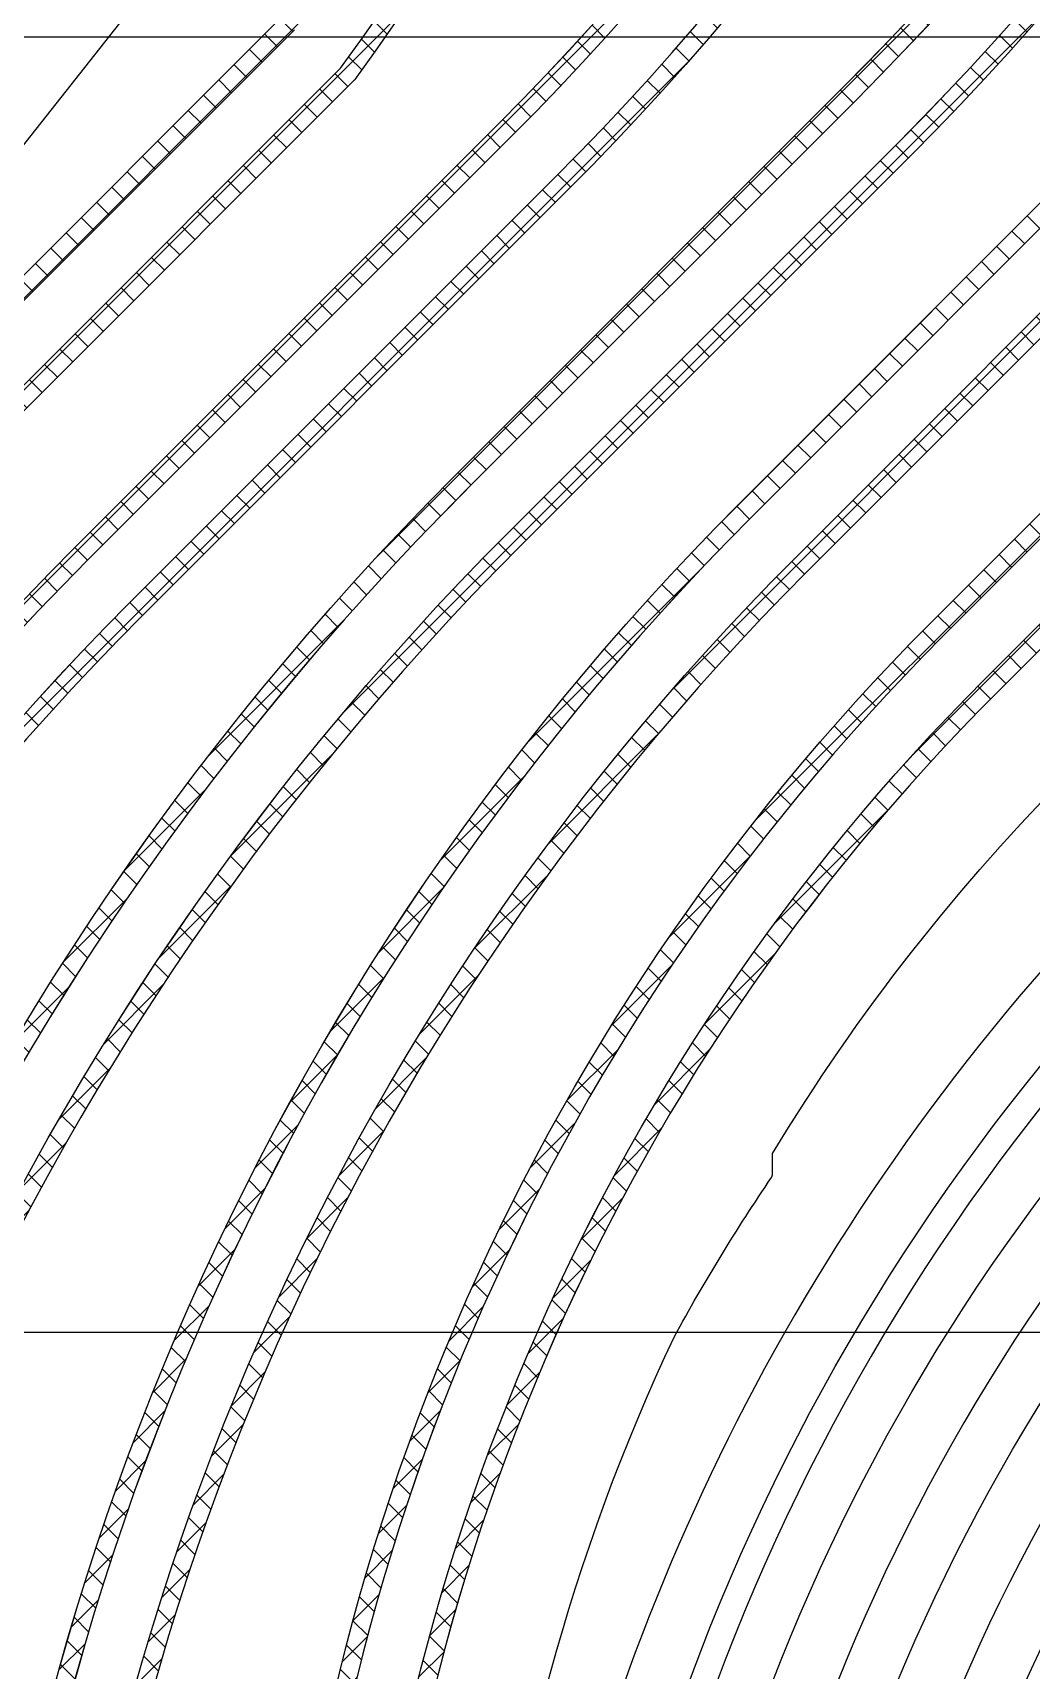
# Model space of a CAD drawing. Header units: millimetres. Extents: x 3440 to 3572, y 2 to 96.
# Drawn here: x 3497.543 to 3500.476, y 55.307 to 60.116 of the extents above; entities that cross this region are included whole.
import ezdxf

# ---------------------------------------------------------------- set-up
doc = ezdxf.new("R2010")
doc.units = ezdxf.units.MM
doc.header["$LTSCALE"] = 23.1
doc.layers.add('gbr-dxf', color=7, linetype='CONTINUOUS')
doc.layers.add('備註', color=1, linetype='CONTINUOUS')

# ---------------------------------------------------------------- blocks, each defined once
blk = doc.blocks.new('1')
at = {"layer": '備註', "linetype": 'Continuous'}
h = blk.add_hatch(dxfattribs=at)
h.set_pattern_fill('ANSI37', color=3, scale=0.02, style=0)
h.paths.add_polyline_path([(4286.9204, -448.5773), (4286.9204, -445.413, -0.038469), (4286.9207, -445.409, -0.005741), (4286.9224, -445.2641, -0.012911), (4286.9224, -445.263, -0.192745), (4288.774, -440.9383), (4288.7742, -440.9381), (4290.6805, -439.0318, -0.022179), (4290.6819, -439.0301, -0.012999), (4290.6827, -439.0293, 0.198866), (4293.0571, -433.2981, -0.012999), (4293.057, -433.2969), (4293.057, -433.0422, 0.126703), (4293.0538, -433.0328, -0.238292), (4293.0451, -432.9984), (4293.0501, -432.9758), (4293.0503, -432.9752, -0.002638), (4293.0512, -432.9711, 0.052598), (4293.0607, -432.8805, -0.01044), (4293.0608, -432.8791, 0.052723), (4293.0509, -432.7883, -0.061206), (4293.0482, -432.7668), (4293.0482, -432.7668), (4293.0482, -432.2334), (4293.226, -432.2334), (4293.226, -432.6749, -0.009209), (4293.226, -432.6779), (4293.226, -432.7668, -0.169291), (4293.2068, -432.822, 0.043546), (4293.1661, -432.8856, 0.006989), (4293.1641, -432.8943), (4293.1641, -432.8943, 0.108919), (4293.1586, -432.9009, -0.041884), (4293.1584, -432.9012, 0.053171), (4293.1281, -432.9882, -0.002636), (4293.1272, -432.9923, -0.011867), (4293.1268, -432.9938), (4293.1219, -433.0155, -0.117232), (4293.114, -433.0319), (4293.114, -433.0319, 0.146349), (4293.11, -433.0427), (4293.11, -433.2957, -0.012999), (4293.1101, -433.2969, -0.198807), (4290.7224, -439.0646, -0.03099), (4290.7202, -439.067), (4290.7202, -439.067), (4288.8117, -440.9756), (4288.8114, -440.9758, 0.192697), (4286.9754, -445.2631, -0.012911), (4286.9754, -445.2642, 0.005907), (4286.9737, -445.4121, -0.050361), (4286.9734, -445.4173), (4286.9734, -448.5585, -0.036092), (4286.9734, -448.5587, 0.180687), (4286.9787, -448.5717), (4286.9936, -448.5865, -0.042428), (4286.9938, -448.5867, 0.147346), (4287.0042, -448.5918, -0.171376), (4287.028, -448.6026, 0.128411), (4287.1599, -448.6765, -0.015423), (4287.162, -448.6771, -0.266442), (4287.2236, -448.7407, 0.071546), (4287.2262, -448.7457), (4287.2263, -448.7457), (4287.2263, -448.7605, -0.007106), (4287.2263, -448.7626), (4287.2263, -449.0124, -0.007121), (4287.2263, -449.0145), (4287.2263, -449.2791), (4287.0485, -449.2791), (4287.0485, -449.2735), (4287.0485, -449.2735), (4287.0485, -448.7767, 0.118025), (4286.9734, -448.6595, -0.183096), (4286.9614, -448.6343, 0.134987), (4286.9568, -448.6247), (4286.9291, -448.597, -0.212453)])
h.paths.add_polyline_path([(4286.6817, -448.5885, -0.027768), (4286.6918, -448.6181), (4286.6918, -448.6218, 0.063503), (4286.6926, -448.6284), (4286.7018, -448.6818, -0.010797), (4286.7021, -448.6938, 0.010183), (4286.7021, -448.6951), (4286.7021, -448.6954, -0.108314), (4286.6996, -448.7036), (4286.6995, -448.7038), (4286.6995, -448.7038, 0.215605), (4286.6995, -448.7059), (4286.699, -448.7361, 0.0273), (4286.6985, -448.7457), (4286.6985, -448.7457), (4286.6985, -448.7457), (4286.6985, -448.7655), (4286.6985, -448.7655), (4286.6985, -449.2735), (4286.6985, -449.2735), (4286.6985, -449.2791), (4286.8763, -449.2791), (4286.8763, -449.0145, 0.007121), (4286.8763, -449.0124), (4286.8763, -448.7457, 0.228558), (4286.8428, -448.6761), (4286.8424, -448.6758, -0.131355), (4286.7549, -448.559, 0.079704), (4286.7485, -448.5484, -0.146239), (4286.7448, -448.5375, 0.036092), (4286.7448, -448.5373), (4286.7448, -445.2679, 0.087957), (4286.7466, -445.2589, -0.192757), (4288.6497, -440.8139), (4290.5584, -438.9052), (4290.5584, -438.9052), (4290.5585, -438.9052, 0.198869), (4292.8814, -433.298, 0.013079), (4292.8815, -433.2969), (4292.8815, -433.0426, -0.144789), (4292.8853, -433.032, 0.174547), (4292.8944, -433.0069), (4292.8944, -432.9862, 0.021595), (4292.8942, -432.9829, 0.067298), (4292.889, -432.9518, 0.081765), (4292.8841, -432.9401), (4292.8755, -432.9262, -0.042283), (4292.8691, -432.8532, 0.010351), (4292.8691, -432.8519, -0.040896), (4292.8749, -432.7812), (4292.875, -432.7804, 0.038766), (4292.8761, -432.7668), (4292.8761, -432.6779), (4292.8761, -432.2334), (4292.6983, -432.2334), (4292.6983, -432.239), (4292.6982, -432.239), (4292.6982, -432.7478), (4292.6983, -432.748), (4292.6983, -432.7668, 0.23908), (4292.7346, -432.8385, 0.06729), (4292.7351, -432.8389, -0.115876), (4292.7408, -432.8461), (4292.7408, -432.8461, -0.046487), (4292.7597, -432.9045), (4292.7807, -432.9119, -0.252788), (4292.7919, -432.9273), (4292.7925, -432.9332, 0.12341), (4292.7984, -432.9514), (4292.8009, -432.9554, 0.01812), (4292.8096, -432.9914, 0.061967), (4292.8134, -433.0003, -0.102406), (4292.8156, -433.0081, 0.03609), (4292.8156, -433.0084, 0.160481), (4292.8242, -433.0314, 0.055776), (4292.8245, -433.0319, -0.152992), (4292.8284, -433.0432, 0.036092), (4292.8285, -433.0434), (4292.8285, -433.2958, 0.01306), (4292.8284, -433.2969, -0.198906), (4290.521, -438.8677), (4290.521, -438.8677), (4290.521, -438.8677), (4288.6122, -440.7765), (4288.6121, -440.7765), (4288.6121, -440.7765, 0.192447), (4286.6938, -445.2499, 0.098806), (4286.6918, -445.2601), (4286.6918, -448.5373, 0.037059), (4286.6918, -448.5376, -0.152635), (4286.6878, -448.5488, 0.27377)])
h.paths.add_polyline_path([(4283.8869, -448.557, -0.172995), (4283.8958, -448.5321), (4283.8958, -448.532, 0.146349), (4283.8998, -448.5212), (4283.8998, -446.4176, -0.040138), (4283.9001, -446.4134, -0.198769), (4286.2625, -440.714), (4286.2627, -440.7138), (4287.5098, -439.4667), (4287.5098, -439.4666), (4287.5098, -439.4666, 0.198907), (4289.9036, -433.6873, -0.016872), (4289.9037, -433.6857), (4289.9037, -432.973, -0.036092), (4289.9036, -432.9727, 0.141335), (4289.9002, -432.9621, -0.212319), (4289.891, -432.9315), (4289.9029, -432.8387), (4289.9002, -432.786, -0.054356), (4289.8981, -432.7668), (4289.8981, -432.6779, -0.007121), (4289.8981, -432.6758), (4289.8981, -432.239), (4289.8982, -432.239), (4289.8982, -432.2334), (4290.076, -432.2334), (4290.076, -432.7668), (4290.0759, -432.7668), (4290.0759, -432.7668, -0.3159), (4290.0172, -432.8504, 0.141143), (4290.0088, -432.8577, -0.033597), (4290.0087, -432.8578), (4289.9797, -432.9056, 0.059391), (4289.978, -432.91, -0.029996), (4289.9675, -432.949, -0.090958), (4289.9606, -432.9614), (4289.9606, -432.9614, 0.141804), (4289.9567, -432.9718), (4289.9567, -433.687, -0.016893), (4289.9566, -433.6886, -0.198865), (4287.5473, -439.5041), (4287.5473, -439.5041), (4287.5473, -439.5041), (4286.3002, -440.7512), (4286.2999, -440.7515, 0.198902), (4283.9531, -446.4175, -0.026722), (4283.953, -446.4202, -0.016159), (4283.9528, -446.4218), (4283.9528, -448.5203, -0.048029), (4283.9528, -448.5207, 0.152992), (4283.9568, -448.532), (4283.9569, -448.5321, -0.092649), (4283.9638, -448.5448, -0.002776), (4283.9648, -448.548, 0.055059), (4283.9954, -448.6144, -0.039851), (4283.9956, -448.6146, 0.137615), (4284.0038, -448.6217), (4284.0038, -448.6217), (4284.0038, -448.6218), (4284.0052, -448.6245, 0.441021), (4284.0052, -448.6245), (4284.0052, -448.6245), (4284.0139, -448.6418, 0.037742), (4284.0468, -448.6796, -0.212517), (4284.0762, -448.7457), (4284.0762, -448.8346, -0.007121), (4284.0762, -448.8367), (4284.0762, -449.2791), (4283.8984, -449.2791), (4283.8984, -449.2735), (4283.8984, -449.2735), (4283.8984, -448.7655), (4283.8984, -448.7649), (4283.8984, -448.7457), (4283.8984, -448.7457), (4283.8984, -448.7457, -0.040316), (4283.8996, -448.7314, -0.010149), (4283.8998, -448.7302), (4283.9034, -448.6386, 0.050913), (4283.8899, -448.5724), (4283.8893, -448.5705, -0.088155)])
h.paths.add_polyline_path([(4283.5483, -448.8346, 0.009209), (4283.5484, -448.8376), (4283.5484, -449.2735), (4283.5484, -449.2735), (4283.5484, -449.2791), (4283.7262, -449.2791), (4283.7262, -448.7457), (4283.7261, -448.7457, 0.019469), (4283.7259, -448.7389), (4283.731, -448.5973), (4283.731, -448.5973, -0.396062), (4283.731, -448.5972), (4283.731, -448.5956), (4283.731, -448.5955), (4283.731, -448.5955, -0.135041), (4283.7306, -448.5849), (4283.7306, -448.5847, -0.012549), (4283.7352, -448.5689, 0.254191), (4283.7282, -448.532), (4283.7282, -448.532, -0.146437), (4283.7243, -448.5212), (4283.7243, -446.4177, 0.016923), (4283.7242, -446.4161, -0.198862), (4286.1381, -440.5897), (4286.1383, -440.5895), (4287.3855, -439.3423), (4287.3855, -439.3423), (4287.3855, -439.3423, 0.198917), (4289.7281, -433.6871, 0.016923), (4289.728, -433.6854), (4289.728, -433.0099, -0.152918), (4289.732, -432.9987), (4289.732, -432.9987, 0.175279), (4289.7409, -432.9734), (4289.7409, -432.9508, 0.145547), (4289.7353, -432.9291), (4289.7249, -432.8514), (4289.7257, -432.7734, 0.018935), (4289.7259, -432.7668), (4289.7259, -432.7668), (4289.7259, -432.7668), (4289.7259, -432.747), (4289.7259, -432.239), (4289.7259, -432.2334), (4289.5481, -432.2334), (4289.5481, -432.239), (4289.5481, -432.6758, 0.007121), (4289.5481, -432.6779), (4289.5481, -432.7668, 0.194527), (4289.5731, -432.8286, -0.111015), (4289.6635, -432.9841, 0.105582), (4289.671, -432.9987), (4289.671, -432.9987, -0.152929), (4289.675, -433.01, 0.036092), (4289.675, -433.0102), (4289.675, -433.686, 0.013079), (4289.675, -433.6871, 0.020044), (4289.6751, -433.6891, -0.198851), (4287.3481, -439.3048), (4287.348, -439.3048), (4287.348, -439.3048), (4286.1008, -440.552), (4286.1006, -440.5522, 0.198871), (4283.6712, -446.4164, 0.013079), (4283.6712, -446.4175), (4283.6712, -446.4178, 0.020066), (4283.6713, -446.4198), (4283.6713, -448.5207, -0.150332), (4283.6674, -448.5318, 0.096433), (4283.6602, -448.5449, -0.122485), (4283.5758, -448.6814, 0.204905), (4283.5483, -448.7457)])
h.paths.add_polyline_path([(4285.6484, -449.2791), (4285.6484, -448.7457), (4285.6485, -448.7457), (4285.6485, -448.7457, -0.186162), (4285.6715, -448.686, -0.011402), (4285.6725, -448.6848, 0.113626), (4285.759, -448.5364, -0.002685), (4285.7601, -448.5329, -0.098981), (4285.7673, -448.5193), (4285.7673, -448.5192, 0.152897), (4285.7713, -448.508, -0.05707), (4285.7713, -448.5074), (4285.7713, -445.9316, -0.020066), (4285.7713, -445.9296, -0.198906), (4288.0516, -440.4245), (4288.0516, -440.4245), (4288.0516, -440.4245), (4289.1865, -439.2896), (4289.1865, -439.2896), (4289.1865, -439.2896, 0.198918), (4291.7675, -433.0586, -0.01306), (4291.7675, -433.0575), (4291.7675, -433.0224, -0.048029), (4291.7675, -433.022, 0.145602), (4291.7638, -433.0112, -0.124838), (4291.7554, -432.9938, -0.014226), (4291.7548, -432.9919, -0.038028), (4291.741, -432.9152), (4291.7076, -432.8549, 0.133018), (4291.7001, -432.8477, -0.293511), (4291.6482, -432.7668), (4291.6481, -432.7668), (4291.6481, -432.2334), (4291.8259, -432.2334), (4291.8259, -432.6758, -0.007106), (4291.826, -432.6779), (4291.826, -432.7668, -0.044204), (4291.8246, -432.7824), (4291.8245, -432.7831, 0.019404), (4291.8196, -432.8163), (4291.833, -432.9171, -0.04233), (4291.8333, -432.9237), (4291.8333, -432.9858, -0.171575), (4291.8246, -433.0106), (4291.8245, -433.0107, 0.152897), (4291.8205, -433.022), (4291.8205, -433.0586, -0.013079), (4291.8205, -433.0598, -0.198885), (4289.224, -439.327), (4289.224, -439.3271), (4289.2239, -439.3271), (4288.0891, -440.4619), (4288.0891, -440.462), (4288.089, -440.462, 0.198837), (4285.8243, -445.9276, -0.020022), (4285.8243, -445.9296), (4285.8243, -448.5091, 0.126649), (4285.8277, -448.5185, -0.255471), (4285.8355, -448.5554, -0.002709), (4285.8344, -448.5591, 0.019111), (4285.8274, -448.5873), (4285.8262, -448.7416, -0.011961), (4285.8263, -448.7457), (4285.8263, -448.8346, -0.009235), (4285.8262, -448.8375), (4285.8262, -449.2791)])
h.paths.add_polyline_path([(4284.5984, -449.2791), (4284.5984, -448.7457), (4284.5984, -448.7457), (4284.5984, -448.7457, -0.181251), (4284.6203, -448.6873, -0.01195), (4284.6214, -448.686, 0.113438), (4284.71, -448.5278, -0.100452), (4284.7172, -448.5139), (4284.7173, -448.5139, 0.152897), (4284.7213, -448.5026, -0.037059), (4284.7213, -448.5023), (4284.7213, -446.3639, -0.013079), (4284.7213, -446.3628, -0.198867), (4287.2147, -440.3439), (4287.2149, -440.3437), (4288.3589, -439.1997), (4288.3589, -439.1997), (4288.3589, -439.1997, 0.198919), (4290.7192, -433.5016, -0.01306), (4290.7192, -433.5005), (4290.7192, -432.9778, 0.141403), (4290.7158, -432.9672, -0.106282), (4290.7079, -432.9527, 0.037341), (4290.6916, -432.9145, 0.121014), (4290.6851, -432.9076), (4290.685, -432.9076), (4290.669, -432.8781, 0.05425), (4290.6283, -432.8336, -0.021193), (4290.626, -432.8313, -0.205959), (4290.5982, -432.7668), (4290.5981, -432.7668), (4290.5981, -432.7476), (4290.5981, -432.7475), (4290.5981, -432.239), (4290.5981, -432.239), (4290.5981, -432.2334), (4290.7759, -432.2334), (4290.7759, -432.6759, -0.006875), (4290.776, -432.6779), (4290.776, -432.7668, -0.060251), (4290.7734, -432.7879), (4290.771, -432.8319), (4290.7845, -432.935, -0.215499), (4290.7763, -432.9664), (4290.7762, -432.9665, 0.152897), (4290.7723, -432.9777, -0.037059), (4290.7722, -432.978), (4290.7722, -433.5016, -0.013079), (4290.7722, -433.5028, -0.198882), (4288.3964, -439.2372), (4288.3964, -439.2372), (4288.3964, -439.2372), (4287.2524, -440.3812), (4287.2522, -440.3814, 0.198902), (4284.7743, -446.3639, -0.01306), (4284.7743, -446.365), (4284.7743, -448.5035, 0.126611), (4284.7775, -448.5129, -0.255514), (4284.7856, -448.5498, 0.048391), (4284.771, -448.6266), (4284.7744, -448.7278, -0.050849), (4284.7762, -448.7457), (4284.7762, -448.8346, -0.009235), (4284.7762, -448.8376), (4284.7762, -449.2791)])
h.paths.add_polyline_path([(4284.9387, -448.5595, -0.250239), (4284.9458, -448.5231), (4284.9459, -448.5229, 0.152967), (4284.9498, -448.5117), (4284.9498, -446.364, -0.013079), (4284.9499, -446.3628, -0.198864), (4287.3765, -440.5057), (4287.3765, -440.5057), (4287.3765, -440.5057), (4288.5208, -439.3615), (4288.5208, -439.3614), (4288.5208, -439.3614, 0.198847), (4290.9479, -433.5039, -0.020044), (4290.9478, -433.5019), (4290.9478, -433.5017, -0.01306), (4290.9478, -433.5005), (4290.9478, -432.9511, 0.152951), (4290.9438, -432.9398, -0.039884), (4290.9437, -432.9396, -0.209268), (4290.9354, -432.9091), (4290.9379, -432.8921), (4290.9482, -432.7438), (4290.9482, -432.2334), (4291.126, -432.2334), (4291.126, -432.6757, -0.007335), (4291.126, -432.6779), (4291.126, -432.7668, -0.258233), (4291.0843, -432.8421, 0.039395), (4291.0598, -432.861), (4291.0109, -432.9456), (4291.0109, -432.9456, 0.259695), (4291.0009, -432.9622, -0.034686), (4291.0008, -432.9628), (4291.0008, -433.5002, -0.016923), (4291.0009, -433.5019, -0.198912), (4288.5583, -439.3989), (4288.5582, -439.3989), (4288.5582, -439.3989), (4287.414, -440.5432), (4287.4139, -440.5432), (4287.4139, -440.5432, 0.198899), (4285.0029, -446.3639, -0.01306), (4285.0028, -446.3651), (4285.0028, -448.5112, -0.048029), (4285.0029, -448.5116, 0.14893), (4285.0067, -448.5226, -0.099394), (4285.014, -448.5362, 0.061896), (4285.0513, -448.6191, 0.069304), (4285.0552, -448.6229), (4285.0554, -448.623), (4285.0608, -448.634, 0.043693), (4285.1013, -448.6839, -0.017871), (4285.103, -448.6858, -0.186699), (4285.1262, -448.7457), (4285.1263, -448.7457), (4285.1263, -449.2791), (4284.9485, -449.2791), (4284.9485, -449.2735), (4284.9485, -448.8378, -0.009209), (4284.9484, -448.8348), (4284.9484, -448.7457, -0.018469), (4284.9486, -448.7393), (4284.9508, -448.6128), (4284.9508, -448.6128, 0.014957), (4284.9507, -448.6118, 0.036518)])
h.paths.add_polyline_path([(4282.4984, -448.7457), (4282.4984, -448.8346), (4282.4984, -449.2791), (4282.6762, -449.2791), (4282.6762, -449.2735), (4282.6762, -449.2735), (4282.6762, -448.7655), (4282.6762, -448.7655), (4282.6762, -448.7457, 0.030518), (4282.6755, -448.7349), (4282.6747, -448.5969, -0.027525), (4282.6844, -448.5535, 0.002633), (4282.6855, -448.5498, 0.255399), (4282.6774, -448.5129, -0.137907), (4282.6742, -448.5026), (4282.6742, -446.3275, 0.01306), (4282.6742, -446.3264, -0.198907), (4284.9527, -440.8254), (4284.9527, -440.8254), (4284.9527, -440.8254), (4286.7469, -439.0312, 0.041596), (4286.7497, -439.0279, 0.15799), (4288.6742, -433.0893, 0.020066), (4288.6741, -433.0874), (4288.6741, -433.0104, 0.05707), (4288.6742, -433.0099, -0.152897), (4288.6782, -432.9986, 0.173258), (4288.6871, -432.9737), (4288.6871, -432.9456, 0.050081), (4288.6863, -432.9378), (4288.6708, -432.8219), (4288.673, -432.7893, 0.064351), (4288.6759, -432.7668), (4288.6759, -432.747), (4288.6759, -432.6779), (4288.6759, -432.239), (4288.6759, -432.2334), (4288.4981, -432.2334), (4288.4981, -432.239), (4288.4981, -432.6779), (4288.4981, -432.747), (4288.4981, -432.7668, 0.180381), (4288.5198, -432.825, 0.01427), (4288.5212, -432.8265, -0.04928), (4288.5686, -432.8905), (4288.569, -432.8912, 0.118045), (4288.5695, -432.8923, -0.027346), (4288.5707, -432.894, -0.060362), (4288.6095, -432.9834, 0.110384), (4288.6172, -432.9987, -0.146233), (4288.6211, -433.0094), (4288.6211, -433.0894, 0.020044), (4288.6212, -433.0914, -0.157884), (4286.708, -438.9951), (4284.9152, -440.7879), (4284.9152, -440.7879), (4284.9152, -440.7879, 0.198869), (4282.6212, -446.3252, 0.013079), (4282.6212, -446.3264), (4282.6212, -448.5026, -0.152897), (4282.6172, -448.5139), (4282.6171, -448.514, 0.100206), (4282.6099, -448.5278, 0.002647), (4282.6088, -448.5315, -0.110971), (4282.5214, -448.686, 0.010784), (4282.5204, -448.687, 0.182088)])
h.paths.add_polyline_path([(4282.8387, -448.5595, 0.002676), (4282.8397, -448.5628, -0.008691), (4282.8431, -448.5749), (4282.8483, -448.7655), (4282.8483, -449.2735), (4282.8483, -449.2735), (4282.8483, -449.2791), (4283.0261, -449.2791), (4283.0261, -448.8346), (4283.0261, -448.7457, 0.195254), (4283.001, -448.6837, -0.115352), (4282.915, -448.5397, 0.002713), (4282.9139, -448.5362, 0.095115), (4282.907, -448.5232, 0.040767), (4282.9068, -448.5229, -0.152992), (4282.9028, -448.5116, 0.036092), (4282.9028, -448.5113), (4282.9028, -446.3274, 0.03042), (4282.9028, -446.3243, -0.198847), (4285.1144, -440.987), (4285.1145, -440.987), (4285.1145, -440.987), (4286.9214, -439.18, 0.040674), (4286.9242, -439.1768, 0.15841), (4288.9028, -433.0905, 0.013079), (4288.9028, -433.0893), (4288.9028, -432.9748, -0.152234), (4288.9071, -432.9637, 0.095505), (4288.9145, -432.9508, 0.019977), (4288.9225, -432.9245, -0.219672), (4288.9341, -432.9124), (4288.9342, -432.9124), (4288.9659, -432.8552), (4288.9659, -432.8551, -0.140609), (4288.974, -432.8476), (4288.9742, -432.8475, 0.29281), (4289.0259, -432.7668), (4289.0259, -432.6779, 0.006875), (4289.0259, -432.6759), (4289.0259, -432.239), (4289.0259, -432.2334), (4288.8481, -432.2334), (4288.8481, -432.239), (4288.8481, -432.747), (4288.8481, -432.7668), (4288.8481, -432.7668, 0.056627), (4288.8503, -432.7867, -0.026278), (4288.8541, -432.8145), (4288.8383, -432.9327, 0.198048), (4288.8459, -432.9617, 0.04083), (4288.8461, -432.962, -0.145886), (4288.8497, -432.9728, 0.058027), (4288.8498, -432.9733), (4288.8498, -433.0882, 0.01306), (4288.8498, -433.0894, -0.158386), (4286.8825, -439.144), (4285.077, -440.9495), (4285.077, -440.9495), (4285.077, -440.9495, 0.198917), (4282.8498, -446.3263, 0.016923), (4282.8498, -446.328), (4282.8498, -448.5121, -0.144789), (4282.8459, -448.5228, 0.252674)])
h.paths.add_polyline_path([(4285.9889, -448.569, -0.2567), (4285.9961, -448.5317, 0.139935), (4285.9999, -448.5215), (4285.9999, -445.9299, -0.013079), (4285.9999, -445.9287, -0.198872), (4288.2134, -440.5862), (4288.2134, -440.5862), (4288.2134, -440.5862), (4289.3482, -439.4514, 0.198911), (4291.996, -433.059, -0.017024), (4291.9961, -433.0573), (4291.9961, -433.0134, -0.048029), (4291.996, -433.013, 0.152992), (4291.9921, -433.0017), (4291.9921, -433.0017, -0.186251), (4291.9832, -432.9748), (4291.9832, -432.9492, -0.043586), (4291.9838, -432.9424), (4292.0023, -432.8113), (4292.0013, -432.7976, 0.010184), (4291.9993, -432.7807, -0.039382), (4291.9982, -432.7668), (4291.9982, -432.6779, -0.007121), (4291.9982, -432.6758), (4291.9982, -432.2334), (4292.176, -432.2334), (4292.176, -432.7668), (4292.176, -432.7668), (4292.176, -432.7668, -0.264407), (4292.1325, -432.8432, 0.118492), (4292.1262, -432.8501), (4292.1262, -432.8501), (4292.1122, -432.8768), (4292.0967, -432.8923), (4292.0967, -432.8923, 0.213294), (4292.0832, -432.9015, 0.007572), (4292.0771, -432.9128, -0.03781), (4292.0607, -432.9867, -0.107864), (4292.0531, -433.0016), (4292.0531, -433.0017, 0.152897), (4292.0491, -433.0129), (4292.0491, -433.0586, -0.016893), (4292.049, -433.0603, -0.198872), (4289.3858, -439.4888), (4289.3858, -439.4888), (4288.2509, -440.6237), (4288.2509, -440.6237), (4288.2509, -440.6237, 0.198911), (4286.0529, -445.9298, -0.01306), (4286.0529, -445.931), (4286.0529, -448.5202, -0.048029), (4286.0529, -448.5206, 0.152992), (4286.0569, -448.5319), (4286.0569, -448.5319, -0.108794), (4286.0646, -448.547), (4286.0649, -448.548, 0.120342), (4286.1492, -448.6819, -0.011273), (4286.1502, -448.6829, -0.198693), (4286.1762, -448.7457), (4286.1762, -448.8346), (4286.1762, -449.2791), (4285.9984, -449.2791), (4285.9984, -448.8346), (4285.9984, -448.7457, -0.037571), (4285.9994, -448.7325), (4286.0018, -448.6362), (4286.0018, -448.6362), (4286.0018, -448.6362, 0.081875), (4286.0024, -448.6297, 0.04431), (4285.9899, -448.5722, -0.002781)])
at = {"layer": 'gbr-dxf', "color": 3, "linetype": 'Continuous'}
for points in [[(4282.4984, -449.2791), (4282.4984, -448.8346), (4282.4984, -448.7457, -0.182088), (4282.5204, -448.687, -0.010784), (4282.5214, -448.686, 0.110971), (4282.6088, -448.5315, -0.002647), (4282.6099, -448.5278, -0.100206), (4282.6171, -448.514), (4282.6172, -448.5139, 0.152897), (4282.6212, -448.5026), (4282.6212, -446.3264, -0.013079), (4282.6212, -446.3252, -0.198869), (4284.9152, -440.7879), (4284.9152, -440.7879), (4284.9152, -440.7879), (4286.708, -438.9951, 0.157884)], [(4282.8387, -448.5595, -0.252674), (4282.8459, -448.5228, 0.144789), (4282.8498, -448.5121), (4282.8498, -446.328, -0.016923), (4282.8498, -446.3263, -0.198917), (4285.077, -440.9495), (4285.077, -440.9495), (4285.077, -440.9495), (4286.8825, -439.144, 0.158386), (4288.8498, -433.0894, -0.01306)], [(4283.5483, -448.8346), (4283.5483, -448.7457, -0.204905), (4283.5758, -448.6814, 0.122485), (4283.6602, -448.5449, -0.096433), (4283.6674, -448.5318, 0.150332), (4283.6713, -448.5207), (4283.6713, -446.4198, -0.020066), (4283.6712, -446.4178), (4283.6712, -446.4175, -0.013079), (4283.6712, -446.4164, -0.198871), (4286.1006, -440.5522), (4286.1008, -440.552), (4287.348, -439.3048), (4287.348, -439.3048), (4287.3481, -439.3048, 0.198851), (4289.6751, -433.6891, -0.020044)], [(4289.9566, -433.6886, -0.198865), (4287.5473, -439.5041), (4287.5473, -439.5041), (4287.5473, -439.5041), (4286.3002, -440.7512), (4286.2999, -440.7515, 0.198902), (4283.9531, -446.4175, -0.026722)], [(4283.8998, -448.7302), (4283.9034, -448.6386, 0.050913), (4283.8899, -448.5724), (4283.8893, -448.5705, -0.088155), (4283.8869, -448.557, -0.172995), (4283.8958, -448.5321), (4283.8958, -448.532, 0.146349), (4283.8998, -448.5212), (4283.8998, -446.4176, -0.040138), (4283.9001, -446.4134, -0.198769), (4286.2625, -440.714), (4286.2627, -440.7138), (4287.5098, -439.4667), (4287.5098, -439.4666), (4287.5098, -439.4666, 0.198907), (4289.9036, -433.6873, -0.016872)], [(4284.6214, -448.686, 0.113438), (4284.71, -448.5278, -0.100452), (4284.7172, -448.5139), (4284.7173, -448.5139, 0.152897), (4284.7213, -448.5026, -0.037059), (4284.7213, -448.5023), (4284.7213, -446.3639, -0.013079), (4284.7213, -446.3628, -0.198867), (4287.2147, -440.3439), (4287.2149, -440.3437), (4288.3589, -439.1997), (4288.3589, -439.1997), (4288.3589, -439.1997, 0.198919), (4290.7192, -433.5016, -0.01306)], [(4290.7722, -433.5028, -0.198882), (4288.3964, -439.2372), (4288.3964, -439.2372), (4288.3964, -439.2372), (4287.2524, -440.3812), (4287.2522, -440.3814, 0.198902), (4284.7743, -446.3639, -0.01306), (4284.7743, -446.365), (4284.7743, -448.5035, 0.126611), (4284.7775, -448.5129, -0.255514), (4284.7856, -448.5498, 0.048391), (4284.771, -448.6266), (4284.7744, -448.7278, -0.050849)], [(4291.0009, -433.5019, -0.198912), (4288.5583, -439.3989), (4288.5582, -439.3989), (4288.5582, -439.3989), (4287.414, -440.5432), (4287.4139, -440.5432), (4287.4139, -440.5432, 0.198899), (4285.0029, -446.3639, -0.01306), (4285.0028, -446.3651), (4285.0028, -448.5112, -0.048029), (4285.0029, -448.5116, 0.14893), (4285.0067, -448.5226, -0.099394), (4285.014, -448.5362, 0.061896), (4285.0513, -448.6191, 0.069304), (4285.0552, -448.6229), (4285.0554, -448.623), (4285.0608, -448.634, 0.043693), (4285.1013, -448.6839, -0.017871)], [(4284.9486, -448.7393), (4284.9508, -448.6128), (4284.9508, -448.6128, 0.014957), (4284.9507, -448.6118, 0.036518), (4284.9387, -448.5595, -0.250239), (4284.9458, -448.5231), (4284.9459, -448.5229, 0.152967), (4284.9498, -448.5117), (4284.9498, -446.364, -0.013079), (4284.9499, -446.3628, -0.198864), (4287.3765, -440.5057), (4287.3765, -440.5057), (4287.3765, -440.5057), (4288.5208, -439.3615), (4288.5208, -439.3614), (4288.5208, -439.3614, 0.198847), (4290.9479, -433.5039, -0.020044)], [(4285.6725, -448.6848, 0.113626), (4285.759, -448.5364, -0.002685), (4285.7601, -448.5329, -0.098981), (4285.7673, -448.5193), (4285.7673, -448.5192, 0.152897), (4285.7713, -448.508, -0.05707), (4285.7713, -448.5074), (4285.7713, -445.9316, -0.020066), (4285.7713, -445.9296, -0.198906), (4288.0516, -440.4245), (4288.0516, -440.4245), (4288.0516, -440.4245), (4289.1865, -439.2896), (4289.1865, -439.2896), (4289.1865, -439.2896, 0.198918), (4291.7675, -433.0586, -0.01306)], [(4291.8205, -433.0598, -0.198885), (4289.224, -439.327), (4289.224, -439.3271), (4289.2239, -439.3271), (4288.0891, -440.4619), (4288.0891, -440.462), (4288.089, -440.462, 0.198837), (4285.8243, -445.9276, -0.020022), (4285.8243, -445.9296), (4285.8243, -448.5091, 0.126649), (4285.8277, -448.5185, -0.255471), (4285.8355, -448.5554, -0.002709), (4285.8344, -448.5591, 0.019111), (4285.8274, -448.5873), (4285.8262, -448.7416, -0.011961)], [(4285.9889, -448.569, -0.2567), (4285.9961, -448.5317, 0.139935), (4285.9999, -448.5215), (4285.9999, -445.9299, -0.013079), (4285.9999, -445.9287, -0.198872), (4288.2134, -440.5862), (4288.2134, -440.5862), (4288.2134, -440.5862), (4289.3482, -439.4514, 0.198911), (4291.996, -433.059, -0.017024)], [(4292.049, -433.0603, -0.198872), (4289.3858, -439.4888), (4289.3858, -439.4888), (4288.2509, -440.6237), (4288.2509, -440.6237), (4288.2509, -440.6237, 0.198911), (4286.0529, -445.9298, -0.01306), (4286.0529, -445.931), (4286.0529, -448.5202, -0.048029), (4286.0529, -448.5206, 0.152992), (4286.0569, -448.5319), (4286.0569, -448.5319, -0.108794), (4286.0646, -448.547), (4286.0649, -448.548, 0.120342), (4286.1492, -448.6819, -0.011273), (4286.1502, -448.6829, -0.198693), (4286.1762, -448.7457), (4286.1762, -448.8346)], [(4286.6817, -448.5885, -0.27377), (4286.6878, -448.5488, 0.152635), (4286.6918, -448.5376, -0.037059), (4286.6918, -448.5373), (4286.6918, -445.2601, -0.098806), (4286.6938, -445.2499, -0.192447), (4288.6121, -440.7765), (4288.6121, -440.7765), (4288.6122, -440.7765), (4290.521, -438.8677)], [(4293.1101, -433.2969, -0.198807), (4290.7224, -439.0646, -0.03099), (4290.7202, -439.067), (4290.7202, -439.067), (4288.8117, -440.9756), (4288.8114, -440.9758, 0.192697), (4286.9754, -445.2631, -0.012911), (4286.9754, -445.2642, 0.005907), (4286.9737, -445.4121, -0.050361), (4286.9734, -445.4173), (4286.9734, -448.5585, -0.036092), (4286.9734, -448.5587, 0.180687), (4286.9787, -448.5717), (4286.9936, -448.5865, -0.042428), (4286.9938, -448.5867, 0.147346), (4287.0042, -448.5918, -0.171376), (4287.028, -448.6026, 0.128411), (4287.1599, -448.6765, -0.015423)], [(4287.0485, -448.7767, 0.118025), (4286.9734, -448.6595, -0.183096), (4286.9614, -448.6343, 0.134987), (4286.9568, -448.6247), (4286.9291, -448.597, -0.212453), (4286.9204, -448.5773), (4286.9204, -445.413, -0.038469), (4286.9207, -445.409, -0.005741), (4286.9224, -445.2641, -0.012911), (4286.9224, -445.263, -0.192745), (4288.774, -440.9383), (4288.7742, -440.9381), (4290.6805, -439.0318, -0.022179)], [(4288.9028, -433.0905, -0.15841), (4286.9242, -439.1768, -0.040674), (4286.9214, -439.18), (4285.1145, -440.987), (4285.1145, -440.987), (4285.1144, -440.987, 0.198847), (4282.9028, -446.3243, -0.03042), (4282.9028, -446.3274), (4282.9028, -448.5113, -0.036092), (4282.9028, -448.5116, 0.152992), (4282.9068, -448.5229, -0.040767), (4282.907, -448.5232, -0.095115), (4282.9139, -448.5362, -0.002713), (4282.915, -448.5397, 0.115352), (4283.001, -448.6837, -0.195254), (4283.0261, -448.7457), (4283.0261, -448.8346)], [(4290.5584, -438.9052), (4288.6497, -440.8139, 0.192757), (4286.7466, -445.2589, -0.087957), (4286.7448, -445.2679), (4286.7448, -448.5373, -0.036092), (4286.7448, -448.5375, 0.146239), (4286.7485, -448.5484, -0.079704), (4286.7549, -448.559, 0.131355), (4286.8424, -448.6758)], [(4286.7469, -439.0312), (4284.9527, -440.8254), (4284.9527, -440.8254), (4284.9527, -440.8254, 0.198907), (4282.6742, -446.3264, -0.01306), (4282.6742, -446.3275), (4282.6742, -448.5026, 0.137907), (4282.6774, -448.5129, -0.255399), (4282.6855, -448.5498, -0.002633), (4282.6844, -448.5535, 0.027525), (4282.6747, -448.5969), (4282.6755, -448.7349, -0.030518), (4282.6762, -448.7457), (4282.6762, -448.7655), (4282.6762, -448.7655), (4282.6762, -449.2735), (4282.6762, -449.2735), (4282.6762, -449.2791), (4282.4984, -449.2791)], [(4289.7281, -433.6871, -0.198917), (4287.3855, -439.3423), (4287.3855, -439.3423), (4287.3855, -439.3423), (4286.1383, -440.5895), (4286.1381, -440.5897, 0.198862), (4283.7242, -446.4161, -0.016923), (4283.7243, -446.4177), (4283.7243, -448.5212, 0.146437), (4283.7282, -448.532), (4283.7282, -448.532, -0.254191), (4283.7352, -448.5689, 0.012549), (4283.7306, -448.5847), (4283.7306, -448.5849, 0.135041), (4283.731, -448.5955), (4283.731, -448.5955), (4283.731, -448.5956), (4283.731, -448.5972, 0.396062), (4283.731, -448.5973), (4283.731, -448.5973), (4283.7259, -448.7389, -0.019469)]]:
    blk.add_lwpolyline(points, format="xyb", dxfattribs=at)

msp = doc.modelspace()

# ---------------------------------------------------------------- linework, layer by layer
at = {"layer": 'gbr-dxf', "linetype": 'Continuous'}
for points in [[(3493.5992, 50.638, -0.007248), (3493.5992, 50.6435), (3493.5992, 51.8588), (3493.5992, 51.8588), (3493.5992, 53.9601), (3493.8598, 55.6759), (3494.3094, 56.794), (3495.3096, 58.1311), (3496.6462, 59.4676, 0.185228), (3499.4196, 65.6921, 0.004309), (3499.5997, 66.1922, -0.1364), (3499.6381, 66.2941), (3499.6381, 66.2941, -0.058783), (3499.6704, 66.329, 0.216588), (3499.7132, 66.4231), (3499.7132, 66.4237), (3499.7132, 66.9167), (3499.7132, 66.9222), (3499.891, 66.9222), (3499.891, 66.9167)], [(3499.891, 66.9167), (3499.891, 66.4244, -0.014748), (3499.8911, 66.4232, 0.218593), (3499.9346, 66.3284, -0.014748), (3499.9355, 66.3275, -0.216981), (3500.0053, 66.1742, -0.080329), (3499.995, 66.1102, -0.001554), (3499.9944, 66.0485), (3499.9944, 66.048, -0.109709), (3498.2494, 60.717), (3497.0849, 59.2426), (3496.0937, 58.2514, 0.198219), (3493.9952, 53.2039), (3493.9952, 50.702, -0.080301), (3494.0056, 50.638, -0.213625), (3493.9377, 50.4864, 0.042382), (3493.9355, 50.4839), (3493.9355, 50.4839), (3493.9182, 50.4666, 0.164302), (3493.8913, 50.3912), (3493.8913, 50.1433)], [(3493.0135, 49.8765), (3493.0135, 50.1432), (3493.0135, 50.4099, -0.136298), (3493.0262, 50.4558), (3493.0262, 54.1481, -0.04092), (3493.0272, 54.1604, -0.064461), (3493.2141, 55.5766, -0.016248), (3493.2155, 55.5812, -0.121362), (3494.7906, 58.1876), (3494.791, 58.188), (3496.3584, 59.7554), (3496.3588, 59.7558, 0.198914), (3499.0259, 66.1947, -0.007678)], [(3499.1783, 66.1928, -0.19886), (3496.4665, 59.648), (3496.4662, 59.6477), (3494.8987, 58.0802), (3494.8984, 58.0799, 0.121377), (3493.3609, 55.5355, 0.064915), (3493.1796, 54.1483, -0.040494), (3493.1786, 54.1361), (3493.1786, 50.4557, -0.136037), (3493.1913, 50.4099), (3493.1913, 50.1432)], [(3494.4038, 50.5962, -0.252674), (3494.4111, 50.6329, 0.144789), (3494.415, 50.6435), (3494.415, 52.8277, -0.016923), (3494.4149, 52.8293, -0.198917), (3496.6421, 58.2061), (3496.6422, 58.2061), (3496.6422, 58.2062), (3498.4477, 60.0117, 0.158386), (3500.415, 66.0663, -0.01306)], [(3497.2377, 50.4708, 0.113626), (3497.3242, 50.6192, -0.002685), (3497.3252, 50.6228, -0.098981), (3497.3325, 50.6364), (3497.3325, 50.6364, 0.152897), (3497.3364, 50.6477, -0.05707), (3497.3365, 50.6482), (3497.3365, 53.224, -0.020066), (3497.3364, 53.226, -0.198906), (3499.6167, 58.7311), (3499.6167, 58.7312), (3499.6168, 58.7312), (3500.7516, 59.866), (3500.7516, 59.8661), (3500.7517, 59.8661, 0.198918), (3503.3327, 66.097, -0.01306)], [(3503.3857, 66.0959, -0.198885), (3500.7891, 59.8286), (3500.7891, 59.8286), (3500.7891, 59.8286), (3499.6542, 58.6937), (3499.6542, 58.6937), (3499.6542, 58.6937, 0.198837), (3497.3894, 53.2281, -0.020022), (3497.3895, 53.2261), (3497.3895, 50.6465, 0.126649), (3497.3929, 50.6371, -0.255471), (3497.4007, 50.6002, -0.002709), (3497.3996, 50.5966, 0.019111), (3497.3926, 50.5683), (3497.3914, 50.414, -0.011961)], [(3497.5541, 50.5867, -0.2567), (3497.5612, 50.6239, 0.139935), (3497.5651, 50.6342), (3497.5651, 53.2258, -0.013079), (3497.5651, 53.2269, -0.198872), (3499.7786, 58.5694), (3499.7786, 58.5694), (3499.7786, 58.5694), (3500.9134, 59.7042, 0.198911), (3503.5612, 66.0966, -0.017024)], [(3503.6142, 66.0954, -0.198872), (3500.951, 59.6668), (3500.951, 59.6668), (3499.8161, 58.5319), (3499.8161, 58.5319), (3499.8161, 58.5319, 0.198911), (3497.6181, 53.2258, -0.01306), (3497.6181, 53.2247), (3497.6181, 50.6355, -0.048029), (3497.6181, 50.635, 0.152992), (3497.6221, 50.6238), (3497.6221, 50.6238, -0.108794), (3497.6297, 50.6087), (3497.6301, 50.6076, 0.120342), (3497.7144, 50.4738, -0.011273), (3497.7154, 50.4727, -0.198693), (3497.7414, 50.4099), (3497.7414, 50.321)], [(3500.468, 66.0651, -0.15841), (3498.4893, 59.9788, -0.040674), (3498.4866, 59.9756), (3496.6796, 58.1687), (3496.6796, 58.1687), (3496.6796, 58.1687, 0.198847), (3494.4679, 52.8313, -0.03042), (3494.468, 52.8282), (3494.468, 50.6443, -0.036092), (3494.468, 50.644, 0.152992), (3494.472, 50.6328, -0.040767), (3494.4722, 50.6325, -0.095115), (3494.4791, 50.6194, -0.002713), (3494.4802, 50.6159, 0.115352), (3494.5662, 50.4719, -0.195254), (3494.5913, 50.4099), (3494.5913, 50.321)], [(3498.8283, 65.9559, -0.198823), (3496.3873, 60.0638), (3496.3869, 60.0635), (3494.6511, 58.3276), (3494.6511, 58.3276), (3494.6511, 58.3276, 0.12168), (3493.0243, 55.6325, 0.065239)], [(3506.4762, 65.8441, -0.165171), (3504.2661, 59.3408, -0.039615), (3504.2569, 59.3303, -0.014367), (3504.2533, 59.3269), (3501.7202, 56.7939), (3501.7198, 56.7935, 0.198887), (3500.1521, 53.0084, -0.007116), (3500.1521, 53.0062), (3500.1521, 50.8971), (3500.1521, 50.8966, 0.407922), (3500.2255, 50.8217), (3500.2284, 50.8217, -0.018419), (3500.2301, 50.8217, 0.414244), (3500.3051, 50.8967), (3500.3051, 50.8973), (3500.3051, 53.1205, -0.010944), (3500.305, 53.1242, -0.198913), (3501.7537, 56.6216), (3501.7537, 56.6216), (3501.7537, 56.6216), (3504.1933, 59.0612, 0.159546), (3506.6311, 65.9019)], [(3504.6752, 65.8587, -0.198807), (3502.2875, 60.091, -0.03099), (3502.2854, 60.0886), (3502.2854, 60.0886), (3500.3768, 58.1801), (3500.3766, 58.1799, 0.192697), (3498.5406, 53.8926, -0.012911), (3498.5406, 53.8914, 0.005907), (3498.5388, 53.7436, -0.050361), (3498.5385, 53.7383), (3498.5385, 50.5972, -0.036092), (3498.5386, 50.5969, 0.180687), (3498.5439, 50.584), (3498.5587, 50.5692, -0.042428), (3498.559, 50.5689, 0.147346), (3498.5693, 50.5638, -0.171376), (3498.5932, 50.553, 0.128411), (3498.725, 50.4791, -0.015423)], [(3505.8039, 65.8212, -0.163905), (3503.7764, 59.8065, -0.038571), (3503.7675, 59.7962), (3501.1914, 57.2201), (3501.1914, 57.2201), (3501.1914, 57.2201, 0.198912), (3499.4907, 53.1143, -0.009235), (3499.4907, 53.1113), (3499.4907, 51.3888, -0.073434), (3499.4869, 51.3632), (3499.4869, 50.9771), (3499.5495, 50.8596, 0.159623), (3499.584, 50.8282, 0.187256), (3499.5985, 50.8279, 0.28979), (3499.6436, 50.8942), (3499.6436, 53.0729, -0.009272), (3499.6437, 53.0759, -0.198774), (3501.3221, 57.1253), (3501.3222, 57.1253), (3503.8763, 59.6794, 0.16455), (3505.9649, 65.8541, -0.009265)], [(3506.1427, 65.8517, -0.16464), (3504.014, 59.5667, -0.029463), (3504.0072, 59.5589, -0.005774), (3504.0062, 59.5579), (3501.448, 56.9996, 0.198912), (3499.8215, 53.0729, -0.009235), (3499.8214, 53.07), (3499.8214, 50.8979, -0.014325), (3499.8215, 50.8967, 0.414241), (3499.8965, 50.8217, -0.014653), (3499.8977, 50.8217), (3499.8987, 50.8217), (3499.8993, 50.8217, 0.407922), (3499.9743, 50.8951), (3499.9743, 53.0083, -0.007162), (3499.9743, 53.0105, -0.198789), (3501.5941, 56.9192), (3501.5945, 56.9196), (3504.1284, 59.4535, 0.165094), (3506.2984, 65.8464, -0.009229)], [(3499.3102, 50.4426, 0.09436), (3499.2672, 50.5679, 0.021765), (3499.2398, 50.6024, -0.016651), (3499.215, 50.6285, -0.100462), (3499.2074, 50.6416), (3499.1791, 50.709, -0.012203), (3499.1785, 50.7105, -0.05018), (3499.1562, 50.7833, -0.011238), (3499.1559, 50.7848, 0.072294), (3499.1266, 50.8674, -0.012406), (3499.1258, 50.8688, -0.122228), (3499.0815, 51.0469, -0.01689), (3499.0816, 51.0493), (3499.0816, 53.0823, -0.032157), (3499.0813, 53.0871, -0.198913), (3500.9332, 57.5578), (3503.4429, 60.0675, 0.163331), (3505.3676, 65.7994, -0.01403)], [(3505.4438, 65.8008, -0.16344), (3503.5021, 60.0194, -0.035118), (3503.4986, 60.0155), (3503.4986, 60.0154), (3500.987, 57.5039), (3500.987, 57.5039), (3500.987, 57.5039, 0.198721), (3499.1575, 53.0917, -0.032067)], [(3499.678, 50.3702), (3499.5662, 50.5552), (3499.46, 50.6456, 0.037958), (3499.3962, 50.7325, -0.016788), (3499.3129, 50.9725), (3499.3129, 51.3867, -0.007106), (3499.3129, 51.3888), (3499.3129, 53.1142, -0.009272), (3499.3129, 53.1173, -0.198785), (3501.0657, 57.3458), (3501.0657, 57.3458), (3501.0657, 57.3458), (3503.6374, 59.9176, 0.163845), (3505.6261, 65.8232, -0.00876)], [(3496.1866, 50.4696, 0.113438), (3496.2751, 50.6279, -0.100452), (3496.2824, 50.6417), (3496.2825, 50.6418, 0.152897), (3496.2864, 50.653, -0.037059), (3496.2864, 50.6533), (3496.2864, 52.7917, -0.013079), (3496.2865, 52.7929, -0.198867), (3498.7799, 58.8117), (3498.7801, 58.812), (3499.9241, 59.9559), (3499.9241, 59.9559), (3499.9241, 59.956, 0.198919), (3502.2844, 65.654, -0.01306)], [(3502.3374, 65.6529, -0.198882), (3499.9616, 59.9185), (3499.9616, 59.9185), (3499.9615, 59.9185), (3498.8176, 58.7745), (3498.8174, 58.7743, 0.198902), (3496.3395, 52.7917, -0.01306), (3496.3394, 52.7906), (3496.3394, 50.6521, 0.126611), (3496.3427, 50.6427, -0.255514), (3496.3508, 50.6058, 0.048391), (3496.3362, 50.5291), (3496.3396, 50.4279, -0.050849)], [(3496.5138, 50.4164), (3496.5159, 50.5428), (3496.5159, 50.5428, 0.014957), (3496.5159, 50.5438, 0.036518), (3496.5039, 50.5961, -0.250239), (3496.5109, 50.6325), (3496.511, 50.6327, 0.152967), (3496.515, 50.644), (3496.515, 52.7917, -0.013079), (3496.515, 52.7928, -0.198864), (3498.9416, 58.6499), (3498.9416, 58.6499), (3498.9417, 58.6499), (3500.0859, 59.7942), (3500.0859, 59.7942), (3500.0859, 59.7942, 0.198847), (3502.513, 65.6517, -0.020044)], [(3502.566, 65.6538, -0.198912), (3500.1234, 59.7567), (3500.1234, 59.7567), (3500.1234, 59.7567), (3498.9791, 58.6124), (3498.9791, 58.6124), (3498.9791, 58.6124, 0.198899), (3496.568, 52.7917, -0.01306), (3496.568, 52.7905), (3496.568, 50.6444, -0.048029), (3496.568, 50.644, 0.14893), (3496.5718, 50.633, -0.099394), (3496.5792, 50.6194, 0.061896), (3496.6164, 50.5366, 0.069304), (3496.6203, 50.5327), (3496.6206, 50.5327), (3496.626, 50.5216, 0.043693), (3496.6664, 50.4718, -0.017871)], [(3495.1135, 50.321), (3495.1135, 50.4099, -0.204905), (3495.141, 50.4742, 0.122485), (3495.2254, 50.6107, -0.096433), (3495.2326, 50.6239, 0.150332), (3495.2364, 50.635), (3495.2364, 52.7358, -0.020066), (3495.2364, 52.7378), (3495.2364, 52.7381, -0.013079), (3495.2364, 52.7393, -0.198871), (3497.6658, 58.6034), (3497.666, 58.6036), (3498.9132, 59.8508), (3498.9132, 59.8508), (3498.9132, 59.8509, 0.198851), (3501.2402, 65.4665, -0.020044)], [(3501.2932, 65.4686, -0.198917), (3498.9507, 59.8134), (3498.9507, 59.8134), (3498.9507, 59.8134), (3497.7035, 58.5661), (3497.7033, 58.5659, 0.198862), (3495.2894, 52.7395, -0.016923), (3495.2894, 52.7379), (3495.2894, 50.6344, 0.146437), (3495.2934, 50.6237), (3495.2934, 50.6237, -0.254191), (3495.3004, 50.5867, 0.012549), (3495.2958, 50.5709), (3495.2957, 50.5707, 0.135041), (3495.2962, 50.5601), (3495.2962, 50.5601), (3495.2962, 50.5601), (3495.2961, 50.5584, 0.396062), (3495.2961, 50.5584), (3495.2961, 50.5583), (3495.291, 50.4168, -0.019469)], [(3495.4649, 50.4255), (3495.4686, 50.517, 0.050913), (3495.4551, 50.5833), (3495.4545, 50.5851, -0.088155), (3495.4521, 50.5987, -0.172995), (3495.461, 50.6236), (3495.461, 50.6236, 0.146349), (3495.465, 50.6344), (3495.465, 52.7381, -0.040138), (3495.4653, 52.7422, -0.198769), (3497.8276, 58.4417), (3497.8279, 58.4419), (3499.075, 59.689), (3499.075, 59.689), (3499.075, 59.689, 0.198907), (3501.4688, 65.4683, -0.016872)], [(3501.5218, 65.467, -0.198865), (3499.1125, 59.6515), (3499.1124, 59.6515), (3499.1124, 59.6515), (3497.8653, 58.4044), (3497.8651, 58.4042, 0.198902), (3495.5183, 52.7381, -0.026722)], [(3498.2469, 50.5672, -0.27377), (3498.253, 50.6068, 0.152635), (3498.2569, 50.6181, -0.037059), (3498.257, 50.6183), (3498.257, 53.8956, -0.098806), (3498.259, 53.9057, -0.192447), (3500.1773, 58.3791), (3500.1773, 58.3791), (3500.1774, 58.3792), (3502.0861, 60.2879)], [(3502.1236, 60.2504), (3500.2149, 58.3417, 0.192757), (3498.3118, 53.8968, -0.087957), (3498.31, 53.8877), (3498.31, 50.6184, -0.036092), (3498.31, 50.6181, 0.146239), (3498.3136, 50.6073, -0.079704), (3498.32, 50.5966, 0.131355), (3498.4075, 50.4799)], [(3494.0635, 49.8766), (3494.0635, 50.3211), (3494.0635, 50.41, -0.182088), (3494.0856, 50.4686, -0.010784), (3494.0865, 50.4697, 0.110971), (3494.174, 50.6241, -0.002647), (3494.1751, 50.6279, -0.100206), (3494.1823, 50.6417), (3494.1824, 50.6417, 0.152897), (3494.1863, 50.653), (3494.1863, 52.8293, -0.013079), (3494.1864, 52.8304, -0.198869), (3496.4804, 58.3677), (3496.4804, 58.3677), (3496.4804, 58.3677), (3498.2732, 60.1605, 0.157884)], [(3498.9581, 50.4242), (3498.8888, 50.4935, 0.142763), (3498.8265, 50.5254, -0.371876), (3498.653, 50.7264, -0.23254), (3498.7321, 50.8873, -0.010608), (3498.7327, 50.8878, 0.228236), (3498.7816, 50.9845), (3498.8062, 53.6901), (3498.8794, 54.2568, -0.088973), (3499.428, 56.2875, -0.024047), (3499.7133, 56.7545, 0.131473), (3499.7163, 56.7644), (3499.7163, 56.8248, -0.06047), (3500.6018, 57.9548), (3500.9566, 58.3097, -0.15988), (3501.0462, 58.3992), (3502.4369, 59.7899, 0.015729), (3502.8123, 60.19)], [(3503.3081, 60.1849), (3501.3463, 58.2229), (3501.3463, 58.2229, 0.161026), (3501.341, 58.2115, -0.394265), (3501.1454, 58.0149, -0.035179), (3501.1452, 58.0148, 0.171861), (3501.1329, 58.0095), (3500.8072, 57.6838, 0.074274), (3499.6645, 56.14, 0.070382), (3499.0427, 54.4283)], [(3498.312, 60.1244), (3496.5179, 58.3302), (3496.5179, 58.3302), (3496.5178, 58.3302, 0.198907), (3494.2394, 52.8293, -0.01306), (3494.2393, 52.8281), (3494.2393, 50.653, 0.137907), (3494.2426, 50.6427, -0.255399), (3494.2507, 50.6058, -0.002633), (3494.2496, 50.6022, 0.027525), (3494.2399, 50.5588), (3494.2407, 50.4207, -0.030518), (3494.2413, 50.41), (3494.2413, 50.3902), (3494.2413, 50.3902), (3494.2413, 49.8822), (3494.2413, 49.8822), (3494.2413, 49.8766), (3494.0635, 49.8766)], [(3498.6136, 50.3789, 0.118025), (3498.5385, 50.4962, -0.183096), (3498.5266, 50.5214, 0.134987), (3498.522, 50.5309), (3498.4943, 50.5586, -0.212453), (3498.4855, 50.5783), (3498.4855, 53.7426, -0.038469), (3498.4858, 53.7466, -0.005741), (3498.4876, 53.8915, -0.012911), (3498.4876, 53.8926, -0.192745), (3500.3391, 58.2173), (3500.3394, 58.2175), (3502.2457, 60.1239, -0.022179)]]:
    msp.add_lwpolyline(points, format="xyb", dxfattribs=at)
at = {"layer": '備註', "color": 1, "linetype": 'Continuous'}
msp.add_lwpolyline([(3509.4498, 60.104), (3509.4498, 56.2989), (3486.9009, 56.2989), (3486.9009, 60.104)], close=True, dxfattribs=at)

# ---------------------------------------------------------------- block references
msp.add_blockref('1', (-788.4348, 499.1556), dxfattribs=at)

doc.saveas('drawing.dxf')
